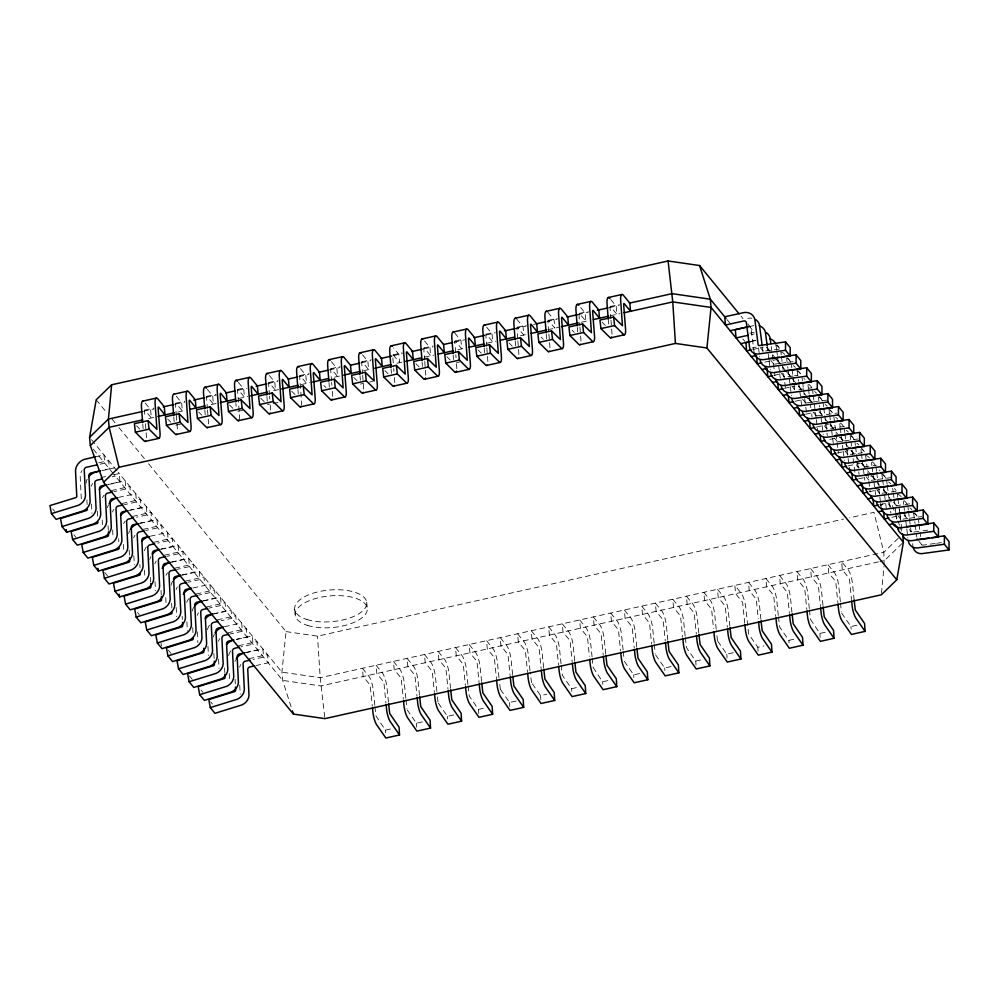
<?xml version="1.0" encoding="UTF-8"?>
<svg xmlns="http://www.w3.org/2000/svg" width="999" height="999" viewBox="0 0 999 999"><rect width="100%" height="100%" fill="white"/><g stroke="black" fill="none" stroke-linecap="round" stroke-linejoin="round"><path stroke-width="0.75" stroke-dasharray="5 3.75" d="M881.455 593.319L884.003 566.483M884.14 564.997L883.828 552.272L873.95 512.337L849.637 517.757M148.601 463.773L286.064 631.605L281.905 672.152L282.642 680.394L292.482 711.151M277.984 402.422L267.482 404.62M880.581 505.919L882.791 503.771M898.213 538.311L883.828 552.272L320.204 677.697L281.905 672.152L118.194 472.252M902.272 543.344L884.565 560.514L879.994 561.538M144.73 410.127L153.834 408.104M175.762 403.221L184.865 401.198M206.805 396.316L215.909 394.28M237.837 389.41L245.429 387.712M268.881 382.505L277.984 380.469M299.912 375.587L309.016 373.564M330.956 368.681L340.06 366.658M361.988 361.775L371.091 359.752M393.019 354.87L402.122 352.847M424.063 347.964L433.166 345.941M455.094 341.059L462.687 339.373M486.138 334.153L495.242 332.13M517.17 327.247L526.273 325.224M548.201 320.342L557.317 318.319M579.245 313.436L588.349 311.413M610.277 306.531L619.38 304.495M143.444 411.288L154.096 408.916M175.424 404.17L184.678 402.11M205.894 397.39L216.558 395.017M237.887 390.272L247.028 388.236M268.344 383.491L277.797 381.381M298.813 376.71L308.828 374.475M329.283 369.93L339.947 367.557M361.276 362.812L370.904 360.664M393.256 355.694L402.397 353.658M423.726 348.913L432.979 346.853M454.195 342.133L464.86 339.76M486.188 335.015L495.054 333.042M515.122 328.571L526.086 326.136M533.678 324.45L536.713 323.776M547.115 321.453L557.117 319.23M577.584 314.673L588.249 312.3M609.577 307.555L619.193 305.419M148.739 418.519L154.833 417.157M177.685 412.075L185.414 410.352M211.201 404.62L216.458 403.446M238.624 398.514L247.764 396.478M273.651 390.721L278.534 389.635M301.074 384.615L310.214 382.58M334.59 377.16L340.684 375.799M363.536 370.716L371.153 369.018M397.04 363.261L402.672 362.013M424.463 357.155L433.716 355.095M457.979 349.7L464.747 348.189M486.925 343.256L496.053 341.221M520.429 335.801L526.823 334.378M547.852 329.707L558.516 327.335M581.368 322.24L588.898 320.567M610.314 315.809L619.929 313.661M175.774 425.162L181.843 423.813M237.849 411.351L243.918 410.002M360.477 384.066L363.511 383.391M369.58 382.043L372.615 381.368M456.618 362.674L459.652 361.988M95.492 456.805L103.996 454.92L104.733 463.161L100.187 464.173M98.726 462.812L108.654 460.601L109.39 468.856L101.823 470.541M101.823 470.691L114.585 467.844M749.487 326.561L753.745 325.612M100.824 477.634L106.493 476.373M113.574 474.8L119.243 473.538L119.98 481.78L107.88 484.478M749.899 333.204L754.145 332.255M112.3 476.773L115.322 476.098M751.173 334.603L754.195 333.928M751.298 341.296L755.831 340.284M108.167 484.565L125.175 480.781L125.911 489.023L113.811 491.72M751.573 341.383L755.831 340.434M111.413 490.571L129.833 486.463L130.569 494.717M751.985 348.027L756.243 347.078M752.697 349.55L763.273 347.19M118.469 497.402L135.764 493.706L136.501 501.96L124.4 504.645M122.003 503.496L140.422 499.4L141.159 507.642L130.569 510.002M764.797 362.137L775.836 359.715A2.572 2.21 -39.3 0 1 778.084 361.163L778.159 361.576M129.346 510.427L146.353 506.643L147.09 514.885L136.501 517.245M132.592 516.433L151.011 512.325L151.748 520.579L139.648 523.264M773.875 375.412L782.941 373.389M139.935 523.351L156.943 519.567L157.68 527.822L145.579 530.506M143.182 529.358L161.601 525.262L162.338 533.503M784.465 388.336L795.054 385.989M150.237 536.201L167.532 532.504L168.269 540.746L157.68 543.106M153.771 542.295L172.19 538.186L172.927 546.441L160.827 549.125M795.054 401.273L802.622 399.588M161.114 549.213L178.122 545.429L178.858 553.683L166.758 556.368M164.36 555.219L182.78 551.123L183.516 559.365L171.428 562.062M805.644 414.198L814.722 412.187M171.703 562.15L188.711 558.366L189.448 566.608L177.347 569.305M174.95 568.156L193.369 564.048L194.106 572.302L182.018 574.987M816.233 427.135L828.333 424.438M182.293 575.074L199.3 571.291L200.037 579.545L187.949 582.23M185.539 581.081L203.971 576.985L204.708 585.227M829.844 439.385L834.39 438.386M192.882 588.011L209.89 584.228L210.627 592.469L198.539 595.167M196.129 594.018L214.56 589.909L215.297 598.164L203.197 600.849M837.412 452.997L848.001 450.636M203.484 600.936L220.492 597.152L221.216 605.406L209.128 608.091M206.718 606.942L225.15 602.847L225.886 611.088L213.786 613.786M848.001 465.921L860.102 463.236M212.65 614.185L231.081 610.089L231.818 618.331L221.229 620.691M217.307 619.88L235.739 615.771L236.476 624.025M858.591 478.858L866.158 477.172M224.375 626.71L241.671 623.014L242.407 631.256L230.307 633.953M227.897 632.804L246.328 628.708L247.065 636.95L236.476 639.31M869.18 491.783L879.769 489.435M236.663 639.41L252.26 635.951L252.997 644.193L240.896 646.89M238.486 645.741L256.918 641.633L257.655 649.887L245.554 652.572M879.782 504.72L888.848 502.697M286.064 631.605L317.532 636.163L843.556 519.105M245.841 652.659L262.849 648.875L263.586 657.117L252.997 659.477M249.076 658.666L267.507 654.57L268.244 662.812L256.144 665.509M891.882 517.307L899.437 515.634M878.471 561.875L320.941 685.938L282.642 680.394L113.998 474.475M375.861 715.721L385.389 730.132L391.458 728.783M407.155 709.814L416.433 723.226L424.013 721.54M438.336 703.221L447.465 716.32L455.057 714.635M468.069 685.963L469.28 696.116L478.509 709.415L486.088 707.717M500.511 689.56L509.54 702.509L517.132 700.811M532.367 683.828L540.571 695.604L546.653 694.243M561.176 665.247L562.387 675.399L571.615 688.686L577.684 687.337M593.144 667.519L602.647 681.78L608.716 680.431M624.363 661.338L633.691 674.874L641.271 673.189M655.594 654.869L664.722 667.969L672.315 666.283M685.326 637.612L686.538 647.764L695.766 661.063L703.346 659.377M717.769 641.208L726.797 654.158L734.39 652.472M744.742 623.289L742.819 604.22A2.572 0.662 77.5 0 0 741.945 601.448L735.589 593.668L734.852 585.426L741.583 593.706A11.801 3.034 77.5 0 1 745.629 606.455L748.651 634.065L757.829 647.252L763.898 645.903M778.433 616.895L779.645 627.047L788.873 640.347L794.942 638.998M810.426 619.33L819.904 633.441L827.497 631.755M841.67 613.124L850.948 626.535L858.528 624.85M747.814 318.381L749.1 318.169A11.801 10.165 -39.3 0 1 751.91 318.244M807.155 398.576L807.604 398.501A2.572 2.21 -39.3 0 1 809.852 399.95L809.939 400.362M870.691 476.161L871.14 476.086A2.572 2.21 -39.3 0 1 873.401 477.534L873.476 477.947M765.634 350.999L780.981 348.876M779.295 363.511L774.412 364.173A1.249 1.074 -39.3 0 1 773.401 363.449L773.351 363.199M780.831 363.299L786.975 362.45M788.498 362.237L793.106 361.601M792.956 376.011L785.002 377.098A1.249 1.074 -39.3 0 1 783.99 376.386L783.94 376.123M794.492 375.799L797.564 375.374M798.938 389.585L806.618 388.524M808.154 388.311L811.225 387.887M811.063 402.297L806.181 402.959A1.249 1.074 -39.3 0 1 805.182 402.247L805.132 401.985M812.599 402.085L820.279 401.024M821.815 400.811L827.946 399.962M817.045 415.871L824.724 414.81M826.26 414.597L837.012 413.099M830.706 428.371L846.066 426.248M842.831 441.096L837.949 441.758A1.249 1.074 -39.3 0 1 836.95 441.034L836.9 440.784M844.367 440.884L852.047 439.822M853.583 439.597L858.191 438.961M850.349 454.445L856.493 453.596M858.029 453.384L862.636 452.747M864.01 466.958L871.69 465.896M873.226 465.684L876.298 465.247M876.135 479.67L869.729 480.544A1.249 1.074 -39.3 0 1 868.718 479.82L868.668 479.57M877.671 479.458L885.351 478.396M886.887 478.184L891.495 477.547M882.129 493.244L889.797 492.182M891.333 491.97L895.941 491.321M895.778 505.744L903.458 504.682M904.994 504.47L909.602 503.833M907.904 518.469L901.498 519.33A1.249 1.074 -39.3 0 1 900.486 518.618L899.662 512.3M909.44 518.256L921.727 516.545M913.898 532.03L921.565 530.968M923.101 530.756L927.709 530.119M935.226 543.468L922.676 545.192A1.249 1.074 -39.3 0 1 921.665 544.48L921.615 544.23M936.762 543.256L941.37 542.619M827.634 428.796L827.359 428.821A1.249 1.074 -39.3 0 1 826.36 428.109L826.31 427.847M602.11 322.227L605.357 325.474M572.152 330.219L574.313 332.38M541.121 337.125L543.281 339.285M509.003 342.944L512.25 346.191M477.972 349.85L481.206 353.097M446.928 356.768L450.174 360.002M415.896 363.673L419.13 366.908M384.852 370.579L388.099 373.813M353.821 377.485L357.068 380.719M323.863 385.464L326.024 387.624M291.745 391.296L294.992 394.53M260.714 398.201L265.035 402.522M229.67 405.107L232.917 408.354M198.639 412.013L201.873 415.259M167.595 418.918L170.841 422.165M136.563 425.824L139.81 429.071M393.294 354.957L399.637 362.687L398.901 354.433L393.519 347.852M776.947 344.942L778.808 347.215M787.537 357.867L789.397 360.139M798.126 370.804L799.987 373.077M819.305 396.665L821.178 398.938M829.894 409.59L831.767 411.863M851.086 435.452L852.946 437.724M861.675 448.389L863.536 450.661M882.854 474.25L884.714 476.523M914.622 513.036L916.483 515.309M747.776 323.888L750.574 327.31M767.095 347.477L769.892 350.886M777.684 360.402L780.481 363.823M788.273 373.339L790.147 375.612M798.863 386.263L801.66 389.685M809.465 399.2L812.249 402.609M821.915 414.41L820.054 412.125A2.572 2.21 -39.3 0 1 820.441 412.874L820.529 413.299M830.644 425.062L833.441 428.471M841.233 437.987L843.094 440.272M851.822 450.924L853.683 453.196M862.412 463.848L865.209 467.27M873.001 476.785L874.862 479.058M883.591 489.71L886.388 493.131M894.18 502.647L896.977 506.056M904.769 515.571L906.63 517.857M741.083 316.233L743.056 318.656M749 325.899L753.933 331.93M766.795 347.627L771.74 353.671M772.726 354.87L775.699 358.491M776.685 359.702L781.63 365.734M782.617 366.945L791.52 377.809M792.507 379.021L797.452 385.052M798.438 386.263L803.383 392.307M804.37 393.506L807.342 397.127M808.328 398.339L813.273 404.37M819.205 411.625L824.15 417.657M825.137 418.868L829.095 423.688M830.082 424.9L835.027 430.944M836.013 432.142L838.985 435.764M839.972 436.975L844.917 443.007M845.903 444.218L849.862 449.051M850.848 450.262L855.793 456.293M856.78 457.505L860.738 462.337M861.725 463.536L866.67 469.58M867.656 470.779L870.629 474.4M871.615 475.611L876.56 481.655M877.547 482.854L879.52 485.277M883.478 490.097L886.45 493.718M760.189 347.452L762.986 350.874A1.249 1.074 -39.3 0 1 762.811 350.524L762.761 350.262M770.778 360.389L773.576 363.798M781.368 373.314L784.165 376.735M791.97 386.251L794.754 389.66A1.249 1.074 -39.3 0 1 794.58 389.31L794.542 389.061M802.559 399.175L805.356 402.597M813.149 412.112L815.946 415.522M824.662 426.173L826.535 428.459M834.327 437.974L837.125 441.383M844.917 450.899L847.714 454.32M856.443 464.972L858.303 467.245M866.096 476.76L868.893 480.182M876.685 489.697L879.482 493.106M888.211 503.758L890.072 506.031M897.864 515.559L900.661 518.968M909.39 529.62L911.25 531.893A1.249 1.074 -39.3 0 1 911.076 531.543L911.026 531.293M919.043 541.421L921.84 544.83M727.097 319.668L731.031 324.488M742.869 338.936L744.842 341.346M610.776 299.513L616.158 306.094L616.895 314.335L610.551 306.618A2.572 0.662 77.5 0 0 610.014 307.655L610.864 318.606M580.631 307.517L585.127 312.999L585.864 321.241L579.52 313.524A2.572 0.662 77.5 0 0 578.983 314.56L579.82 325.512M547.802 312.225L554.083 319.905L554.82 328.147L548.476 320.429A2.572 0.662 77.5 0 0 547.939 321.466L548.788 332.417M516.77 319.131L523.051 326.81L523.788 335.052L517.445 327.335A2.572 0.662 77.5 0 0 516.908 328.371L517.744 339.323M486.625 327.135L492.02 333.716L492.757 341.958L486.413 334.24A2.572 0.662 77.5 0 0 485.864 335.277L486.713 346.228M454.695 332.942L460.976 340.622L461.713 348.863L455.369 341.146A2.572 0.662 77.5 0 0 454.832 342.195L455.681 353.134M424.55 340.946L429.945 347.527L430.681 355.781L424.338 348.052A2.572 0.662 77.5 0 0 423.801 349.101L424.637 360.04M362.475 354.757L367.869 361.338L368.606 369.593L362.262 361.863A2.572 0.662 77.5 0 0 361.725 362.912L362.562 373.851M331.443 361.663L336.838 368.244L337.562 376.498L331.231 368.781A2.572 0.662 77.5 0 0 330.681 369.817L331.531 380.756M300.412 368.581L305.794 375.149L306.531 383.404L300.187 375.686A2.572 0.662 77.5 0 0 299.65 376.723L301.598 402.172A10.477 2.697 77.5 0 1 301.486 404.882M269.368 375.487L274.762 382.068L275.499 390.309L269.156 382.592A2.572 0.662 77.5 0 0 268.606 383.628L269.455 394.568M238.336 382.392L243.719 388.973L244.455 397.215L238.112 389.498A2.572 0.662 77.5 0 0 237.575 390.534L239.535 415.984A10.477 2.697 77.5 0 1 239.41 418.693M207.293 389.298L212.687 395.879L213.424 404.12L207.08 396.403A2.572 0.662 77.5 0 0 206.543 397.44L207.38 408.391M176.261 396.203L181.643 402.784L182.38 411.026L176.036 403.309A2.572 0.662 77.5 0 0 175.499 404.345L176.224 413.786M145.217 403.109L150.612 409.69L151.349 417.932L145.005 410.214A2.572 0.662 77.5 0 0 144.468 411.251L144.955 417.682M96.204 399.787L107.08 413.074M112.025 419.105L114.985 422.727M118.943 427.56L144.655 458.953M91.558 439.735L117.208 471.053M93.282 449.188L113.012 473.276M52.747 509.015L54.608 511.288M73.926 534.877L75.787 537.15M104.77 572.527L107.555 575.936M137.462 612.462L139.336 614.735M168.307 650.112L171.104 653.521M189.485 675.973L192.283 679.382M201.011 690.047L202.872 692.319M210.664 701.835L212.537 704.108M531.543 682.654L530.144 672.152M500.362 689.31L499.1 679.058M889.41 497.34L894.704 512.012M895.229 513.486L897.352 519.355M897.876 520.816L899.462 525.224M899.999 526.685L901.585 531.093M717.469 640.621L716.358 630.706M913.635 513.074L915.034 523.364M905.244 516.745L905.169 516.321A2.572 2.21 -39.3 0 0 904.095 515.059M894.654 503.808L894.58 503.396A2.572 2.21 -39.3 0 0 893.231 502.035M881.867 474.275L882.492 478.496M884.065 490.884L883.99 490.459A2.572 2.21 -39.3 0 0 883.391 489.51M862.886 465.022L862.799 464.597A2.572 2.21 -39.3 0 0 861.45 463.236M850.099 435.489L850.723 439.71M852.297 452.085L852.209 451.673A2.572 2.21 -39.3 0 0 851.623 450.724M841.707 439.16L841.62 438.736A2.572 2.21 -39.3 0 0 839.372 437.3M831.118 426.223L831.031 425.811A2.572 2.21 -39.3 0 0 829.957 424.55M818.331 396.703L819.717 406.98M797.152 370.841L798.538 381.131M799.35 387.437L799.262 387.025A2.572 2.21 -39.3 0 0 798.438 385.901M786.55 357.904L787.949 368.194M788.76 374.5L788.673 374.088A2.572 2.21 -39.3 0 0 786.737 372.639M775.961 344.98L776.585 349.188M767.569 348.639L767.494 348.226A2.572 2.21 -39.3 0 0 766.67 347.103M889.847 505.432L889.897 505.681A1.249 1.074 -39.3 0 0 890.371 506.281M879.257 492.507L879.307 492.757A1.249 1.074 -39.3 0 0 879.669 493.281M858.079 466.645L858.129 466.895A1.249 1.074 -39.3 0 0 859.128 467.619M847.489 453.708L847.539 453.958A1.249 1.074 -39.3 0 0 848.014 454.557M815.721 414.922L815.771 415.172A1.249 1.074 -39.3 0 0 816.37 415.821M161.014 643.281L161.501 645.966M918.531 519.942L918.918 522.976M919.117 524.5L919.879 530.569M920.079 532.092L920.653 536.638M915.221 524.875L916.77 537.012M907.941 507.017L908.328 510.052M908.516 511.563L909.29 517.644M909.49 519.155L911.063 531.53M912.611 543.656L912.986 546.69M903.283 501.323L903.67 504.358M903.858 505.881L904.445 510.427M904.632 511.95L906.592 527.36M906.792 528.871L907.941 537.974M899.312 509.502L899.899 514.048M900.087 515.559L902.01 530.731M897.352 494.08L897.739 497.115M897.926 498.638L899.475 510.776M892.694 488.399L893.081 491.433M893.268 492.944L893.855 497.502M894.043 499.013L896.003 514.423M896.203 515.946L896.59 518.968M886.762 481.156L887.149 484.19M887.337 485.701L888.111 491.783M888.311 493.294L889.31 501.123M889.497 502.634L890.846 513.249M882.679 480.019L883.266 484.565M883.453 486.088L886.762 512.112M876.173 468.219L876.56 471.253M876.747 472.777L877.522 478.846M877.709 480.369L879.682 495.766M879.869 497.29L880.444 501.835M880.643 503.346L881.218 507.904M871.515 462.537L871.902 465.571M872.09 467.082L872.664 471.64M872.864 473.151L874.824 488.561M875.024 490.084L875.599 494.63M865.584 455.294L870.241 491.933M860.926 449.6L861.313 452.634M861.5 454.158L862.075 458.703M862.274 460.227L864.235 475.636M864.422 477.147L864.809 480.182M854.994 442.357L855.381 445.404M855.569 446.915L856.343 452.984M856.53 454.508L859.078 474.463M850.911 441.221L854.994 473.314M844.405 429.433L844.792 432.467M844.979 433.991L845.753 440.059M845.941 441.57L847.914 456.98M848.101 458.491L849.45 469.105M839.747 423.738L840.122 426.773M840.321 428.296L840.896 432.842M841.096 434.365L842.282 443.706M842.482 445.217L843.056 449.775M843.243 451.286L844.405 460.389M833.815 416.508L838.473 453.146M829.158 410.814L829.532 413.848M829.732 415.359L830.306 419.917M830.506 421.428L832.467 436.838M832.654 438.361L833.428 444.418M823.226 403.571L823.613 406.605M823.8 408.129L824.575 414.198M824.762 415.709L827.309 435.664M819.917 408.504L821.877 423.913M822.065 425.424L823.226 434.528M812.637 390.646L813.011 393.681M813.211 395.192L816.133 418.181M816.333 419.705L817.681 430.319M807.966 384.952L808.353 387.987M808.553 389.498L809.128 394.056M809.327 395.579L810.863 407.717M811.675 414.011L812.05 417.045M802.035 377.709L802.422 380.744M802.622 382.267L803.396 388.336M803.583 389.847L806.892 415.871M798.725 382.642L801.66 405.631M791.445 364.785L791.832 367.819M792.032 369.33L792.806 375.399M792.994 376.923L794.567 389.285M788.136 369.717L790.109 385.114M790.296 386.638L791.458 395.729M780.856 351.848L781.243 354.882M781.443 356.406L785.714 390.01M776.785 350.711L777.359 355.269M777.547 356.78L779.52 372.19M779.707 373.701L780.281 378.259M771.24 346.503L774.937 375.562M767.157 345.367L768.918 359.253M769.118 360.776L770.279 369.867M762.374 347.227L762.999 352.01M758.528 347.839L759.677 356.943M754.133 352.734L750.973 328.059A2.572 2.21 -39.3 0 0 749.337 326.623M324.712 717.145L320.204 677.697L317.532 636.163M437.937 701.91L437.025 692.869M854.157 600.049L852.397 582.704A11.801 3.034 77.5 0 0 848.351 569.954L841.62 561.663L842.357 569.917L848.7 577.684A2.572 0.662 77.5 0 1 849.587 580.456L851.51 599.525M840.359 601.623L838.748 585.739A11.801 3.034 77.5 0 0 834.702 572.989L827.971 564.697L828.708 572.951L835.052 580.719A2.572 0.662 77.5 0 1 835.926 583.503L837.849 602.572M840.509 603.084L841.383 611.863M822.976 605.494L821.365 589.61A11.801 3.034 77.5 0 0 817.319 576.86L810.589 568.568L811.325 576.823L817.669 584.59A2.572 0.662 77.5 0 1 818.556 587.362L820.466 606.443M809.327 608.528L807.704 592.644A11.801 3.034 77.5 0 0 803.658 579.895L796.927 571.615L797.664 579.857L804.008 587.637A2.572 0.662 77.5 0 1 804.894 590.409L806.817 609.477M809.465 609.989L810.351 618.768M791.945 612.399L790.321 596.515A11.801 3.034 77.5 0 0 786.275 583.766L779.545 575.474L780.281 583.728L786.638 591.495A2.572 0.662 77.5 0 1 787.512 594.268L789.435 613.349M778.283 615.434L776.673 599.55A11.801 3.034 77.5 0 0 772.627 586.8L765.896 578.521L766.633 586.763L772.976 594.542A2.572 0.662 77.5 0 1 773.863 597.315L775.773 616.383M760.901 619.305L759.29 603.421A11.801 3.034 77.5 0 0 755.244 590.671L748.513 582.38L749.25 590.634L755.594 598.401A2.572 0.662 77.5 0 1 756.48 601.173L758.241 618.693M729.869 626.211L728.246 610.327A11.801 3.034 77.5 0 0 724.213 597.577L717.482 589.285L718.206 597.539L724.562 605.307A2.572 0.662 77.5 0 1 725.436 608.079L727.359 627.16M716.208 629.245L714.597 613.361A11.801 3.034 77.5 0 0 710.551 600.624L703.82 592.332L704.557 600.574L710.901 608.354A2.572 0.662 77.5 0 1 711.788 611.126L713.548 628.646M698.838 633.116L697.215 617.232A11.801 3.034 77.5 0 0 693.169 604.482L686.438 596.191L687.175 604.445L693.518 612.212A2.572 0.662 77.5 0 1 694.405 614.997L696.328 634.065M685.177 636.151L683.553 620.267A11.801 3.034 77.5 0 0 679.52 607.529L672.789 599.238L673.513 607.479L679.869 615.259A2.572 0.662 77.5 0 1 680.744 618.031L682.667 637.1M667.794 640.022L666.183 624.138A11.801 3.034 77.5 0 0 662.137 611.388L655.406 603.109L656.143 611.351L662.487 619.13A2.572 0.662 77.5 0 1 663.361 621.902L665.284 640.971M654.145 643.056L652.522 627.172A11.801 3.034 77.5 0 0 648.476 614.435L641.745 606.143L642.482 614.385L648.826 622.165A2.572 0.662 77.5 0 1 649.712 624.937L651.635 644.005M654.283 644.53L655.169 653.296M636.763 646.927L635.139 631.043A11.801 3.034 77.5 0 0 631.093 618.294L624.363 610.014L625.099 618.256L631.455 626.036A2.572 0.662 77.5 0 1 632.33 628.808L634.253 647.876M623.101 649.974L621.49 634.078A11.801 3.034 77.5 0 0 617.444 621.341L610.714 613.049L611.45 621.291L617.794 629.07A2.572 0.662 77.5 0 1 618.668 631.843L620.591 650.911M623.251 651.435L623.988 658.741M605.719 653.833L604.108 637.949A11.801 3.034 77.5 0 0 600.062 625.199L593.331 616.92L594.068 625.162L600.411 632.941A2.572 0.662 77.5 0 1 601.298 635.714L603.209 654.782M592.07 656.88L590.446 640.983A11.801 3.034 77.5 0 0 586.401 628.246L579.67 619.954L580.407 628.196L586.763 635.976A2.572 0.662 77.5 0 1 587.637 638.748L589.398 656.268M592.207 658.341L593.094 667.107M574.687 660.739L573.064 644.855A11.801 3.034 77.5 0 0 569.018 632.117L562.287 623.826L563.024 632.067L569.38 639.847A2.572 0.662 77.5 0 1 570.254 642.619L572.177 661.688M561.026 663.786L559.415 647.901A11.801 3.034 77.5 0 0 555.369 635.152L548.638 626.86L549.375 635.114L555.719 642.881A2.572 0.662 77.5 0 1 556.605 645.654L558.516 664.722M543.643 667.644L542.032 651.76A11.801 3.034 77.5 0 0 537.986 639.023L531.256 630.731L531.992 638.973L538.336 646.753A2.572 0.662 77.5 0 1 539.223 649.525L541.146 668.593M529.994 670.691L528.371 654.807A11.801 3.034 77.5 0 0 524.325 642.057L517.594 633.766L518.331 642.02L524.687 649.787A2.572 0.662 77.5 0 1 525.561 652.559L527.484 671.64M512.612 674.55L511.001 658.666A11.801 3.034 77.5 0 0 506.955 645.928L500.224 637.637L500.961 645.878L507.305 653.658A2.572 0.662 77.5 0 1 508.179 656.43L510.102 675.499M498.951 677.597L497.34 661.713A11.801 3.034 77.5 0 0 493.294 648.963L486.563 640.671L487.3 648.925L493.643 656.693A2.572 0.662 77.5 0 1 494.53 659.465L496.453 678.546M481.58 681.468L479.957 665.571A11.801 3.034 77.5 0 0 475.911 652.834L469.18 644.542L469.917 652.784L476.261 660.564A2.572 0.662 77.5 0 1 477.147 663.336L479.07 682.404M467.919 684.502L466.308 668.618A11.801 3.034 77.5 0 0 462.262 655.868L455.532 647.577L456.268 655.831L462.612 663.598A2.572 0.662 77.5 0 1 463.486 666.37L465.409 685.451M450.537 688.373L448.926 672.489A11.801 3.034 77.5 0 0 444.88 659.74L438.149 651.448L438.886 659.69L445.229 667.469A2.572 0.662 77.5 0 1 446.103 670.242L448.027 689.31M436.888 691.408L435.264 675.524A11.801 3.034 77.5 0 0 431.218 662.774L424.488 654.482L425.224 662.737L431.568 670.504A2.572 0.662 77.5 0 1 432.455 673.276L434.378 692.357M419.505 695.279L417.882 679.395A11.801 3.034 77.5 0 0 413.836 666.645L407.105 658.353L407.842 666.608L414.198 674.375A2.572 0.662 77.5 0 1 415.072 677.147L416.995 696.216M405.844 698.313L404.233 682.429A11.801 3.034 77.5 0 0 400.187 669.68L393.456 661.4L394.193 669.642L400.537 677.409A2.572 0.662 77.5 0 1 401.411 680.194L403.334 699.263M405.994 699.775L406.868 708.553M388.461 702.185L386.85 686.301A11.801 3.034 77.5 0 0 382.804 673.551L376.074 665.259L376.81 673.513L383.154 681.281A2.572 0.662 77.5 0 1 384.041 684.053L385.951 703.134M374.812 705.219L373.189 689.335A11.801 3.034 77.5 0 0 369.143 676.585L362.412 668.306L363.149 676.548L369.505 684.327A2.572 0.662 77.5 0 1 370.379 687.1L372.302 706.168M374.962 706.68L375.686 713.998M366.708 602.172L367.232 608.066M294.717 609.49L295.242 615.384M610.976 320.105L611.563 327.635M611.675 329.146L611.975 333.117A10.477 2.697 77.5 0 1 611.85 335.814M608.204 318.956L608.666 324.987M579.944 327.01L580.531 334.54M580.644 336.051L580.931 340.022A10.477 2.697 77.5 0 1 580.906 341.92M577.285 327.372L577.634 331.893M548.901 333.916L549.9 346.928A10.477 2.697 77.5 0 1 549.775 349.625M546.241 334.278L546.603 338.798M517.869 340.821L518.856 353.833A10.477 2.697 77.5 0 1 518.831 355.731M515.209 341.183L515.559 345.704M486.825 347.727L487.824 360.739A10.477 2.697 77.5 0 1 487.712 363.436M484.178 348.089L484.527 352.61M455.794 354.645L456.031 357.654M456.493 363.673L456.78 367.644A10.477 2.697 77.5 0 1 456.755 369.543M453.134 354.995L453.484 359.515M424.762 361.551L425.749 374.55A10.477 2.697 77.5 0 1 425.761 375.549M422.102 361.9L422.452 366.421M392.894 357.917L393.606 366.945M393.718 368.456L393.956 371.466M394.418 377.485L394.717 381.456A10.477 2.697 77.5 0 1 394.68 383.366M391.059 368.818L391.421 373.326M362.687 375.362L363.673 388.361A10.477 2.697 77.5 0 1 363.561 391.059M360.027 375.724L360.377 380.244M331.643 382.267L331.88 385.277M332.355 391.296L332.642 395.267A10.477 2.697 77.5 0 1 332.617 397.177M328.996 382.629L329.345 387.15M297.952 389.535L298.301 394.056M269.568 396.079L269.805 399.088M270.279 405.107L270.567 409.078A10.477 2.697 77.5 0 1 270.542 410.989M266.92 396.441L267.27 400.961M235.876 403.346L236.114 406.356M207.505 409.89L208.092 417.42M208.204 418.931L208.491 422.902A10.477 2.697 77.5 0 1 208.379 425.599M204.845 410.252L205.195 414.772M176.348 415.297L177.46 429.807A10.477 2.697 77.5 0 1 177.422 431.705M173.801 417.157L174.163 421.678M145.429 423.701L146.016 431.231M146.129 432.742L146.416 436.713A10.477 2.697 77.5 0 1 146.304 439.41M142.77 424.063L143.119 428.583M850.948 626.535L851.098 629.17M819.904 633.441L820.142 637.387M788.873 640.347L789.035 642.981M757.829 647.252L758.066 651.198M726.797 654.158L727.035 658.104M695.766 661.063L696.003 665.009M664.722 667.969L664.884 670.604M633.691 674.874L633.841 677.509M602.647 681.78L602.809 684.415M571.615 688.686L571.778 691.32M540.571 695.604L540.809 699.55M509.54 702.509L509.777 706.455M478.509 709.415L478.746 713.361M447.465 716.32L447.627 718.955M416.433 723.226L416.67 727.172M385.389 730.132L385.552 732.766M239.735 685.039L240.21 694.293M235.077 679.357L235.314 683.978M229.221 673.651L229.62 681.368M224.563 667.969L224.8 672.589M218.556 659.178L219.031 668.431M213.886 653.496L214.211 659.665M207.954 646.253L208.441 655.506M197.29 631.78L197.852 642.569M192.707 627.634L193.032 633.803M186.863 621.927L187.337 631.181M182.205 616.246L182.355 619.33M176.186 607.454L176.673 616.708M171.616 603.309L171.853 607.941M165.759 597.614L166.084 603.783M161.014 590.384L161.264 595.004M155.007 581.593L155.494 590.846M150.424 577.447L150.674 582.08M144.493 570.204L144.818 576.373M139.835 564.522L139.997 567.607M133.829 555.731L134.316 564.984M129.171 550.049L129.495 556.218M123.314 544.343L123.639 550.511M118.656 538.661L118.819 541.745M112.65 529.87L113.049 537.587M108.067 525.724L108.304 530.357M102.223 520.029L102.46 524.65M97.403 511.251L97.715 517.42M91.471 504.008L91.945 513.274M86.888 499.862L87.125 504.495M81.281 498.801L80.17 475.961A11.801 10.165 -39.3 0 1 82.03 470.566M102.497 497.714A11.801 10.165 -39.3 0 1 104.083 495.217M228.634 655.606A11.801 10.165 -39.3 0 1 231.169 650.386M239.61 667.157A11.801 10.165 -39.3 0 1 240.884 664.522M234.952 661.463A11.801 10.165 -39.3 0 1 235.502 660.127M176.074 589.572A11.801 10.165 -39.3 0 1 177.347 586.937M171.029 585.264A11.801 10.165 -39.3 0 1 172.677 581.256M197.253 615.434A11.801 10.165 -39.3 0 1 198.526 612.799M192.208 611.113A11.801 10.165 -39.3 0 1 193.868 607.105M218.431 641.296A11.801 10.165 -39.3 0 1 219.705 638.661M213.386 636.975A11.801 10.165 -39.3 0 1 214.323 634.265M123.676 523.576A11.801 10.165 -39.3 0 1 125.262 521.078M133.704 537.849A11.801 10.165 -39.3 0 1 134.977 535.214M128.671 533.541A11.801 10.165 -39.3 0 1 129.608 530.819M154.895 563.711A11.801 10.165 -39.3 0 1 156.156 561.076M149.85 559.403A11.801 10.165 -39.3 0 1 150.787 556.68M207.455 629.745A11.801 10.165 -39.3 0 1 209.977 624.525M166.034 575.299A11.801 10.165 -39.3 0 1 167.62 572.802M144.306 550.774A11.801 10.165 -39.3 0 1 146.441 546.94M91.346 486.126A11.801 10.165 -39.3 0 1 92.62 483.491M86.101 483.204A11.801 10.165 -39.3 0 1 87.238 479.095M112.525 511.988A11.801 10.165 -39.3 0 1 113.799 509.353M107.492 507.679A11.801 10.165 -39.3 0 1 108.429 504.957M186.663 602.497A11.801 10.165 -39.3 0 1 188.799 598.663M894.392 488.523A11.801 10.165 -39.3 0 1 896.078 490.497M888.685 482.055A11.801 10.165 -39.3 0 1 890.646 483.766M819.205 397.227A11.801 10.165 -39.3 0 1 822.552 401.136M814.547 391.533A11.801 10.165 -39.3 0 1 816.508 393.244M796.865 370.729A11.801 10.165 -39.3 0 1 800.761 374.126M793.368 365.671A11.801 10.165 -39.3 0 1 795.329 367.382M775.686 344.867A11.801 10.165 -39.3 0 1 780.182 349.425M913.361 512.974A11.801 10.165 -39.3 0 1 917.856 517.519M909.864 507.917A11.801 10.165 -39.3 0 1 911.825 509.627M872.164 461.875A11.801 10.165 -39.3 0 1 875.499 465.796M866.333 455.556A11.801 10.165 -39.3 0 1 869.467 457.904M861.575 448.951A11.801 10.165 -39.3 0 1 864.297 451.71M856.917 443.256A11.801 10.165 -39.3 0 1 858.878 444.967M840.396 423.089A11.801 10.165 -39.3 0 1 843.73 426.998M835.726 417.395A11.801 10.165 -39.3 0 1 837.699 419.105M787.437 358.429A11.801 10.165 -39.3 0 1 790.783 362.35M781.618 352.11A11.801 10.165 -39.3 0 1 784.739 354.458M828.633 409.528A11.801 10.165 -39.3 0 1 832.529 412.912M825.137 404.47A11.801 10.165 -39.3 0 1 827.11 406.181M850.986 436.014A11.801 10.165 -39.3 0 1 854.32 439.935M846.315 430.332A11.801 10.165 -39.3 0 1 848.288 432.043M903.933 500.674A11.801 10.165 -39.3 0 1 907.267 504.582M898.113 494.343A11.801 10.165 -39.3 0 1 901.235 496.69M882.754 474.812A11.801 10.165 -39.3 0 1 886.088 478.721M879.145 469.905A11.801 10.165 -39.3 0 1 880.057 470.829M808.616 384.29A11.801 10.165 -39.3 0 1 811.962 388.211M803.958 378.609A11.801 10.165 -39.3 0 1 805.007 379.395M306.968 619.517A36.189 15.859 -5.1 0 0 366.096 606.368A36.189 15.859 -5.1 0 0 319.056 591.608A36.189 15.859 -5.1 0 0 306.968 619.517M307.492 625.411A36.189 15.859 -5.1 0 0 366.621 612.25A36.189 15.859 -5.1 0 0 319.58 597.502A36.189 15.859 -5.1 0 0 307.492 625.411"/><path stroke-width="1.5" d="M785.514 350.299L785.539 341.908L759.165 345.554A1.249 1.074 -39.3 0 1 758.154 344.83L754.782 319.118A11.801 10.165 -39.3 0 0 744.442 312.475L724.725 316.783L725.461 325.037L744.068 320.916A2.572 2.21 -39.3 0 1 746.315 322.365L749.662 348.027A10.477 9.028 -39.3 0 0 758.091 354.033L785.514 350.299L790.172 355.981L762.749 359.715A10.477 9.028 -39.3 0 1 754.332 353.708M790.172 355.981L790.197 347.602L785.539 341.908M764.922 366.645A10.477 9.028 -39.3 0 0 773.338 372.652L800.761 368.918L796.103 363.224L796.128 354.845L782.304 356.755M800.761 368.918L800.786 360.527L796.128 354.845M775.511 379.57A10.477 9.028 -39.3 0 0 783.928 385.577L811.35 381.843L806.692 376.161L806.717 367.769L785.226 370.754M811.35 381.843L811.375 373.464L806.717 367.769M786.45 393.556A10.477 9.028 -39.3 0 0 794.517 398.514L821.94 394.78L817.282 389.086L817.307 380.706L790.933 384.34A1.249 1.074 -39.3 0 1 790.284 384.153M821.94 394.78L821.965 386.388L817.307 380.706M797.04 406.481A10.477 9.028 -39.3 0 0 805.107 411.438L832.529 407.704L827.871 402.023L827.896 393.631L801.523 397.265A1.249 1.074 -39.3 0 1 800.886 397.078M832.529 407.704L832.554 399.325L827.896 393.631M807.279 418.369A10.477 9.028 -39.3 0 0 815.696 424.375L843.119 420.641L838.461 414.947L838.486 406.568L813.923 409.965M843.119 420.641L843.144 412.25L838.486 406.568M818.218 432.342A10.477 9.028 -39.3 0 0 826.285 437.3L853.708 433.566L849.05 427.884L849.075 419.493L824.512 422.902M853.708 433.566L853.733 425.187L849.075 419.493M828.458 444.23A10.477 9.028 -39.3 0 0 836.875 450.237L864.31 446.503L859.639 440.809L859.664 432.43L835.102 435.826M864.31 446.503L864.322 438.111L859.664 432.43M839.048 457.155A10.477 9.028 -39.3 0 0 847.464 463.161L874.899 459.428L870.229 453.746L870.254 445.354L853.371 447.689M874.899 459.428L874.924 451.048L870.254 445.354M849.999 471.141A10.477 9.028 -39.3 0 0 858.054 476.098L885.489 472.365L880.831 466.67L880.843 458.291L856.28 461.688M885.489 472.365L885.514 463.973L880.843 458.291M860.226 483.017A10.477 9.028 -39.3 0 0 868.643 489.023L896.078 485.289L891.42 479.607L891.445 471.216L880.693 472.702M896.078 485.289L896.103 476.91L891.445 471.216M870.816 495.954A10.477 9.028 -39.3 0 0 879.232 501.96L906.667 498.226L902.01 492.532L902.035 484.153L891.283 485.639M906.667 498.226L906.692 489.835L902.035 484.153M881.405 508.878A10.477 9.028 -39.3 0 0 889.822 514.885L917.257 511.151L912.599 505.469L912.624 497.077L894.192 499.625M917.257 511.151L917.282 502.772L912.624 497.077M891.995 521.815A10.477 9.028 -39.3 0 0 900.424 527.822L927.846 524.088L923.188 518.394L923.213 510.014L896.84 513.648M927.846 524.088L927.871 515.696L923.213 510.014M902.397 533.766L902.596 534.74A10.477 9.028 -39.3 0 0 911.013 540.746L938.436 537.012L933.778 531.318L933.803 522.939L907.429 526.573A1.249 1.074 -39.3 0 1 906.592 526.211M938.436 537.012L938.461 528.633L933.803 522.939M913.186 547.677A10.477 9.028 -39.3 0 0 921.602 553.683L949.025 549.949L944.367 544.255L944.392 535.876L932.104 537.574M949.025 549.949L949.05 541.558L944.392 535.876M87.375 509.115L87.363 509.39A1.249 1.074 -39.3 0 1 86.526 510.514L60.539 518.531L62.025 526.573L66.696 532.267L93.706 523.888A10.477 9.028 -39.3 0 0 100.737 514.448L99.475 488.324A2.572 2.21 -39.3 0 1 101.386 485.951L106.369 484.815M97.964 522.052L97.952 522.315A1.249 1.074 -39.3 0 1 97.115 523.451L71.129 531.456L72.615 539.51L77.285 545.192L104.296 536.813A10.477 9.028 -39.3 0 0 111.326 527.372L110.065 501.248A2.572 2.21 -39.3 0 1 111.975 498.876L116.958 497.739M119.143 547.914L119.143 548.176A1.249 1.074 -39.3 0 1 118.294 549.313L92.308 557.317L93.806 565.372L98.464 571.053L125.474 562.674A10.477 9.028 -39.3 0 0 132.517 553.234L131.244 527.11A2.572 2.21 -39.3 0 1 133.154 524.737L138.137 523.601M140.322 573.776L140.322 574.038A1.249 1.074 -39.3 0 1 139.473 575.174L113.486 583.179L114.985 591.233L119.643 596.915L146.653 588.536A10.477 9.028 -39.3 0 0 153.696 579.095L152.422 552.971A2.572 2.21 -39.3 0 1 154.333 550.599L159.316 549.462M172.09 612.562L172.09 612.837A1.249 1.074 -39.3 0 1 171.241 613.96L145.267 621.977L146.753 630.019L151.411 635.714L178.421 627.335A10.477 9.028 -39.3 0 0 185.464 617.882L184.203 591.758A2.572 2.21 -39.3 0 1 186.114 589.398L191.096 588.261M193.269 638.423L193.269 638.686A1.249 1.074 -39.3 0 1 192.432 639.822L166.446 647.839L167.932 655.881L172.59 661.575L199.6 653.196A10.477 9.028 -39.3 0 0 206.643 643.743L205.382 617.619A2.572 2.21 -39.3 0 1 207.293 615.259L212.275 614.123M739.11 313.823L699.55 265.522L668.081 260.976L111.651 384.79L108.404 419.081L109.141 427.322L119.018 467.257L103.559 482.255L293.419 714.073L324.887 718.631L881.318 594.805L896.777 579.807L903.383 542.27L902.771 535.402M896.777 579.807L706.905 347.989L711.063 307.442L710.326 299.2L699.55 265.522M103.559 482.255L90.322 445.579L89.585 437.325L96.204 399.787L111.651 384.79M89.585 437.325L108.404 419.081L141.92 411.625M90.322 445.579L109.141 427.322L142.645 419.867M95.492 456.805L84.291 459.378A11.801 10.165 -39.3 0 0 75.512 470.267L76.773 496.453A1.249 1.074 -39.3 0 1 75.936 497.589L49.95 505.594L51.436 513.648L78.459 505.269A10.477 9.028 -39.3 0 0 85.489 495.816L84.228 469.692A2.572 2.21 -39.3 0 1 86.139 467.332L97.165 464.847M62.025 526.573L89.048 518.194A10.477 9.028 -39.3 0 0 96.079 508.753L94.818 482.629A2.572 2.21 -39.3 0 1 96.728 480.257L101.711 479.12M72.615 539.51L99.638 531.131A10.477 9.028 -39.3 0 0 106.668 521.678L105.407 495.554A2.572 2.21 -39.3 0 1 107.318 493.194L112.3 492.057M108.391 531.893L108.541 535.252A1.249 1.074 -39.3 0 1 107.705 536.376L81.718 544.393L83.217 552.435L110.227 544.055A10.477 9.028 -39.3 0 0 117.258 534.615L115.996 508.491A2.572 2.21 -39.3 0 1 117.907 506.118L122.889 504.982M93.806 565.372L120.817 556.992A10.477 9.028 -39.3 0 0 127.847 547.539L126.586 521.416A2.572 2.21 -39.3 0 1 128.496 519.055L133.479 517.919M129.57 557.754L129.733 561.113A1.249 1.074 -39.3 0 1 128.883 562.237L102.897 570.254L104.395 578.296L131.406 569.917A10.477 9.028 -39.3 0 0 138.449 560.476L137.175 534.353A2.572 2.21 -39.3 0 1 139.086 531.98L144.068 530.844M114.985 591.233L141.995 582.854A10.477 9.028 -39.3 0 0 149.038 573.401L147.765 547.277A2.572 2.21 -39.3 0 1 149.675 544.917L154.658 543.781M150.749 583.616L150.911 586.975A1.249 1.074 -39.3 0 1 150.062 588.099L124.076 596.116L125.574 604.158L152.585 595.779A10.477 9.028 -39.3 0 0 159.628 586.338L158.354 560.214A2.572 2.21 -39.3 0 1 160.265 557.842L165.247 556.705M161.338 596.553L161.501 599.899A1.249 1.074 -39.3 0 1 160.652 601.023L134.678 609.04L136.164 617.095L163.174 608.716A10.477 9.028 -39.3 0 0 170.217 599.263L168.943 573.139A2.572 2.21 -39.3 0 1 170.854 570.779L175.836 569.642M146.753 630.019L173.764 621.64A10.477 9.028 -39.3 0 0 180.807 612.2L179.533 586.076A2.572 2.21 -39.3 0 1 181.443 583.703L186.426 582.567M182.517 622.414L182.68 625.761A1.249 1.074 -39.3 0 1 181.843 626.885L155.856 634.902L157.343 642.956L184.353 634.577A10.477 9.028 -39.3 0 0 191.396 625.124L190.135 599A2.572 2.21 -39.3 0 1 192.033 596.64L197.015 595.504M167.932 655.881L194.942 647.502A10.477 9.028 -39.3 0 0 201.985 638.061L200.724 611.937A2.572 2.21 -39.3 0 1 202.635 609.565L207.617 608.428M203.696 648.276L203.858 651.623A1.249 1.074 -39.3 0 1 203.022 652.747L177.035 660.764L178.521 668.818L205.532 660.439A10.477 9.028 -39.3 0 0 212.575 650.986L211.313 624.862A2.572 2.21 -39.3 0 1 213.224 622.502L218.207 621.366M214.298 661.201L214.448 664.547A1.249 1.074 -39.3 0 1 213.611 665.684L187.625 673.701L189.111 681.743L216.121 673.363A10.477 9.028 -39.3 0 0 223.164 663.923L221.903 637.799A2.572 2.21 -39.3 0 1 223.813 635.426L228.796 634.29M224.887 674.138L225.037 677.484A1.249 1.074 -39.3 0 1 224.201 678.608L198.214 686.625L199.7 694.68L226.723 686.301A10.477 9.028 -39.3 0 0 233.754 676.847L232.492 650.724A2.572 2.21 -39.3 0 1 234.403 648.363L239.385 647.227M235.477 687.062L235.627 690.409A1.249 1.074 -39.3 0 1 234.79 691.545L208.803 699.562L210.29 707.604L237.312 699.225A10.477 9.028 -39.3 0 0 244.343 689.785L243.082 663.661A2.572 2.21 -39.3 0 1 244.992 661.288L249.975 660.152M106.743 484.877L105.469 485.239A11.801 10.165 -39.3 0 0 99.425 489.522M117.345 497.814L116.059 498.176A11.801 10.165 -39.3 0 0 109.141 503.671M127.934 510.739L126.661 511.101A11.801 10.165 -39.3 0 0 120.604 515.384M138.524 523.676L137.25 524.038A11.801 10.165 -39.3 0 0 130.32 529.532M149.113 536.6L147.84 536.962A11.801 10.165 -39.3 0 0 141.783 541.246M159.703 549.537L158.429 549.9A11.801 10.165 -39.3 0 0 152.372 554.17M170.292 562.462L169.018 562.824A11.801 10.165 -39.3 0 0 162.088 568.319M180.881 575.387L179.608 575.761A11.801 10.165 -39.3 0 0 173.551 580.032M191.471 588.324L190.197 588.686A11.801 10.165 -39.3 0 0 183.267 594.18M202.06 601.248L200.787 601.623A11.801 10.165 -39.3 0 0 194.73 605.894M212.65 614.185L211.376 614.547A11.801 10.165 -39.3 0 0 205.319 618.831M223.239 627.11L221.965 627.484A11.801 10.165 -39.3 0 0 215.047 632.966M233.828 640.047L232.555 640.409A11.801 10.165 -39.3 0 0 226.498 644.692M244.418 652.971L243.144 653.334A11.801 10.165 -39.3 0 0 236.226 658.828M142.632 401.148L156.294 398.102M173.664 394.243L187.325 391.196M204.708 387.325L218.356 384.29M235.739 380.419L249.4 377.385M266.783 373.514L280.432 370.479M297.814 366.608L311.476 363.574M328.846 359.702L342.507 356.668M359.89 352.797L373.539 349.762M390.921 345.891L404.583 342.857M421.965 338.986L435.614 335.951M452.997 332.08L466.658 329.046M484.04 325.174L497.689 322.128M515.072 318.269L528.733 315.222M546.103 311.363L559.765 308.316M577.147 304.458L590.796 301.411M608.179 297.54L621.84 294.505M163.237 406.88L173.901 404.508M193.706 400.099L204.37 397.727M225.699 392.982L234.84 390.946M256.169 386.201L266.82 383.828M288.149 379.083L297.29 377.048M318.619 372.302L327.759 370.267M350.612 365.184L359.752 363.149M381.081 358.404L391.733 356.031M411.538 351.623L422.202 349.25M443.531 344.505L452.672 342.47M474.001 337.724L484.665 335.352M504.458 330.944L515.122 328.571M536.451 323.826L545.591 321.79M566.92 317.045L577.584 314.673M597.39 310.264L608.054 307.892M629.37 303.147L672.027 293.656L710.326 299.2L726.111 318.469M157.879 416.483L174.638 412.749M189.872 409.365L205.107 405.969M220.342 402.585L235.577 399.188M250.524 395.866L267.557 392.07M281.568 388.961L298.027 385.289M312.6 382.055L328.496 378.509M343.631 375.149L360.489 371.391M374.675 368.244L390.946 364.623M405.706 361.326L421.416 357.842M438.174 354.108L453.409 350.724M468.643 347.327L483.878 343.943M500.337 340.272L514.335 337.163M531.093 333.429L546.328 330.045M561.563 326.648L578.321 322.927M593.443 319.555L608.791 316.146M624.013 312.749L672.764 301.91L711.063 307.442L903.383 542.27M148.052 420.629L149.051 429.158L158.129 438.174A10.477 2.697 77.5 0 0 160.077 433.666L158.117 408.216A2.572 0.662 77.5 0 1 158.666 407.18L165.01 414.897L164.273 406.643L157.555 398.514A11.801 3.034 77.5 0 0 155.07 403.296L156.918 429.358L148.052 420.629L134.403 423.663L135.389 432.192L144.468 441.221A10.477 2.697 77.5 0 0 145.754 441.046M179.096 413.723L180.082 422.252L189.161 431.268A10.477 2.697 77.5 0 0 191.109 426.76L189.161 401.311A2.572 0.662 77.5 0 1 189.698 400.274L196.041 407.992L195.305 399.737L188.586 391.608A11.801 3.034 77.5 0 0 186.101 396.391L187.949 422.452L179.096 413.723L165.434 416.758L166.433 425.287L175.512 434.315A10.477 2.697 77.5 0 0 176.786 434.14M210.127 406.818L211.126 415.347L220.205 424.363A10.477 2.697 77.5 0 0 222.153 419.855L220.192 394.405A2.572 0.662 77.5 0 1 220.729 393.369L227.073 401.086L226.336 392.832L219.618 384.702A11.801 3.034 77.5 0 0 217.145 389.485L218.993 415.547L210.127 406.818L196.478 409.852L197.465 418.381L206.543 427.41A10.477 2.697 77.5 0 0 207.829 427.235M241.171 399.912L242.158 408.441L251.236 417.457A10.477 2.697 77.5 0 0 253.184 412.949L251.236 387.5A2.572 0.662 77.5 0 1 251.773 386.451L258.117 394.18L257.38 385.926L250.662 377.797A11.801 3.034 77.5 0 0 248.177 382.58L250.025 408.641L241.171 399.912L227.51 402.947L228.496 411.476L237.587 420.492A10.477 2.697 77.5 0 0 239.086 419.917M272.203 393.007L273.189 401.536L282.28 410.552A10.477 2.697 77.5 0 0 284.228 406.044L282.267 380.594A2.572 0.662 77.5 0 1 282.804 379.545L289.148 387.275L288.411 379.021L281.693 370.891A11.801 3.034 77.5 0 0 279.221 375.674L281.056 401.735L272.203 393.007L258.541 396.041L259.54 404.57L268.619 413.586A10.477 2.697 77.5 0 0 270.13 413.012M303.234 386.101L304.233 394.63L313.311 403.646A10.477 2.697 77.5 0 0 315.259 399.138L313.299 373.688A2.572 0.662 77.5 0 1 313.848 372.639L320.192 380.369L319.455 372.115L312.737 363.986A11.801 3.034 77.5 0 0 310.252 368.768L312.1 394.83L303.234 386.101L289.585 389.135L290.572 397.664L299.65 406.68A10.477 2.697 77.5 0 0 301.161 406.106M334.278 379.183L335.264 387.724L344.343 396.74A10.477 2.697 77.5 0 0 346.291 392.232L344.343 366.77A2.572 0.662 77.5 0 1 344.88 365.734L351.223 373.451L350.487 365.209L343.768 357.08A11.801 3.034 77.5 0 0 341.296 361.85L343.132 387.912L334.278 379.183L320.617 382.23L321.616 390.759L330.694 399.775A10.477 2.697 77.5 0 0 332.205 399.188M365.309 372.277L366.308 380.819L375.387 389.835A10.477 2.697 77.5 0 0 377.335 385.327L375.374 359.865A2.572 0.662 77.5 0 1 375.924 358.828L382.255 366.546L381.531 358.304L374.812 350.174A11.801 3.034 77.5 0 0 372.327 354.945L374.175 381.006L365.309 372.277L351.66 375.324L352.647 383.853L361.725 392.869A10.477 2.697 77.5 0 0 363.236 392.282M396.353 365.372L397.34 373.901L406.418 382.929A10.477 2.697 77.5 0 0 408.366 378.421L406.418 352.959A2.572 0.662 77.5 0 1 406.955 351.923L413.299 359.64L412.562 351.398L405.844 343.269A11.801 3.034 77.5 0 0 403.359 348.039L405.207 374.101L396.353 365.372L382.692 368.419L383.691 376.948L392.769 385.964A10.477 2.697 77.5 0 0 394.268 385.377M427.385 358.466L428.384 366.995L437.462 376.024A10.477 2.697 77.5 0 0 439.41 371.516L437.45 346.054A2.572 0.662 77.5 0 1 437.987 345.017L444.33 352.734L443.593 344.493L436.875 336.363A11.801 3.034 77.5 0 0 434.403 341.134L436.238 367.195L427.385 358.466L413.736 361.513L414.722 370.042L423.801 379.058A10.477 2.697 77.5 0 0 424.812 379.145M458.429 351.561L459.415 360.09L468.494 369.118A10.477 2.697 77.5 0 0 470.442 364.61L468.494 339.148A2.572 0.662 77.5 0 1 469.031 338.112L475.374 345.829L474.637 337.587L467.919 329.458A11.801 3.034 77.5 0 0 465.434 334.228L467.282 360.289L458.429 351.561L444.767 354.608L445.754 363.137L454.845 372.152A10.477 2.697 77.5 0 0 455.844 372.24M489.46 344.655L490.447 353.184L499.537 362.212A10.477 2.697 77.5 0 0 501.473 357.704L499.525 332.242A2.572 0.662 77.5 0 1 500.062 331.206L506.406 338.923L505.669 330.681L498.951 322.54A11.801 3.034 77.5 0 0 496.478 327.322L498.314 353.384L489.46 344.655L475.799 347.689L476.798 356.231L485.876 365.247A10.477 2.697 77.5 0 0 487.15 365.072M520.491 337.749L521.49 346.278L530.569 355.294A10.477 2.697 77.5 0 0 532.517 350.786L530.556 325.337A2.572 0.662 77.5 0 1 531.106 324.3L537.45 332.018L536.713 323.776L529.994 315.634A11.801 3.034 77.5 0 0 527.509 320.417L529.358 346.478L520.491 337.749L506.843 340.784L507.829 349.325L516.908 358.341A10.477 2.697 77.5 0 0 518.194 358.166M551.535 330.844L552.522 339.373L561.6 348.389A10.477 2.697 77.5 0 0 563.548 343.881L561.6 318.431A2.572 0.662 77.5 0 1 562.137 317.395L568.481 325.112L567.744 316.87L561.026 308.728A11.801 3.034 77.5 0 0 558.541 313.511L560.389 339.573L551.535 330.844L537.874 333.878L538.873 342.407L547.952 351.436A10.477 2.697 77.5 0 0 549.225 351.261M582.567 323.938L583.566 332.467L592.644 341.483A10.477 2.697 77.5 0 0 594.592 336.975L592.632 311.526A2.572 0.662 77.5 0 1 593.169 310.489L599.512 318.206L598.776 309.952L592.07 301.823A11.801 3.034 77.5 0 0 589.585 306.606L591.433 332.667L582.567 323.938L568.918 326.973L569.905 335.502L578.983 344.53A10.477 2.697 77.5 0 0 580.269 344.355M613.611 317.033L614.597 325.562L623.676 334.578A10.477 2.697 77.5 0 0 625.624 330.07L623.676 304.62A2.572 0.662 77.5 0 1 624.213 303.584L630.556 311.301L629.82 303.047L623.101 294.917A11.801 3.034 77.5 0 0 620.616 299.7L622.464 325.761L613.611 317.033L599.949 320.067L600.936 328.596L610.027 337.625A10.477 2.697 77.5 0 0 611.525 337.038M135.389 432.192L149.051 429.158M166.433 425.287L180.082 422.252M197.465 418.381L211.126 415.347M228.496 411.476L242.158 408.441M259.54 404.57L273.189 401.536M290.572 397.664L304.233 394.63M321.616 390.759L335.264 387.724M352.647 383.853L366.308 380.819M383.691 376.948L397.34 373.901M414.722 370.042L428.384 366.995M445.754 363.137L459.415 360.09M476.798 356.231L490.447 353.184M507.829 349.325L521.49 346.278M538.873 342.407L552.522 339.373M569.905 335.502L583.566 332.467M600.936 328.596L614.597 325.562M145.18 441.421L158.829 438.386M176.211 434.515L189.872 431.481M207.255 427.609L220.904 424.575M238.286 420.704L251.948 417.669M269.318 413.798L282.979 410.764M300.362 406.893L314.011 403.858M331.393 399.987L345.055 396.953M362.437 393.082L376.086 390.047M393.469 386.176L407.13 383.141M424.513 379.27L438.161 376.223M455.544 372.365L469.205 369.318M486.575 365.459L500.237 362.412M517.619 358.554L531.268 355.507M548.651 351.648L562.312 348.601M579.695 344.73L593.344 341.695M610.726 337.824L624.387 334.79M730.119 330.719L748.276 326.685M748.076 326.873L735.314 329.72L736.051 337.962L748.151 335.277M119.018 467.257L675.436 343.431L706.905 347.989M740.709 343.656L749.787 341.633M750.162 341.695L745.903 342.645L746.64 350.899L751.186 349.887M751.298 356.581L755.843 355.569M761.775 362.812L757.23 363.823L756.493 355.582M127.547 510.676L122.565 511.813A2.572 2.21 -39.3 0 0 120.654 514.185L121.928 540.297A10.477 9.028 -39.3 0 1 114.885 549.75L87.875 558.129L83.217 552.435M761.9 369.518L766.433 368.506M772.364 375.749L767.819 376.76L767.095 368.506M772.489 382.442L777.022 381.431M782.954 388.673L778.421 389.685L777.796 382.817M148.726 536.538L143.744 537.674A2.572 2.21 -39.3 0 0 141.833 540.034L143.107 566.158A10.477 9.028 -39.3 0 1 136.064 575.611L109.053 583.99L104.395 578.296M783.079 395.379L787.612 394.368M793.543 401.61L789.01 402.622L788.386 395.741M793.668 408.304L798.201 407.292M804.133 414.535L799.6 415.547L798.988 408.678M169.905 562.4L164.922 563.536A2.572 2.21 -39.3 0 0 163.012 565.896L164.286 592.02A10.477 9.028 -39.3 0 1 157.243 601.473L130.232 609.852L125.574 604.158M804.257 421.241L808.79 420.229M814.722 427.472L810.189 428.484L809.577 421.603M180.507 575.324L175.524 576.46A2.572 2.21 -39.3 0 0 173.614 578.833L174.875 604.957A10.477 9.028 -39.3 0 1 167.832 614.397L140.822 622.777L136.164 617.095M814.847 434.165L819.38 433.154M825.311 440.397L820.778 441.408L820.167 434.54M825.436 447.102L829.969 446.091M835.901 453.334L831.368 454.345L830.756 447.465M201.686 601.186L196.703 602.322A2.572 2.21 -39.3 0 0 194.793 604.695L196.054 630.819A10.477 9.028 -39.3 0 1 189.011 640.259L162 648.638L157.343 642.956M836.026 460.027L840.559 459.016M846.49 466.258L841.957 467.27L841.345 460.402M846.615 472.964L851.148 471.953M857.08 479.195L852.547 480.207L851.935 473.326M222.864 627.047L217.882 628.184A2.572 2.21 -39.3 0 0 215.971 630.556L217.233 656.68A10.477 9.028 -39.3 0 1 210.202 666.121L183.179 674.5L178.521 668.818M857.204 485.889L861.737 484.877M867.669 492.12L863.136 493.131L862.399 484.89M233.454 639.984L228.471 641.121A2.572 2.21 -39.3 0 0 226.561 643.481L227.822 669.605A10.477 9.028 -39.3 0 1 220.791 679.058L193.769 687.437L189.111 681.743M867.794 498.826L872.339 497.814M878.258 505.057L873.725 506.068L873.114 499.188M244.043 652.909L239.061 654.045A2.572 2.21 -39.3 0 0 237.15 656.418L238.411 682.542A10.477 9.028 -39.3 0 1 231.381 691.982L204.358 700.361L199.7 694.68M878.383 511.75L882.929 510.739M888.848 517.981L884.315 518.993L883.703 512.125M254.633 665.846L249.65 666.982A2.572 2.21 -39.3 0 0 247.74 669.342L249.001 695.466A10.477 9.028 -39.3 0 1 241.97 704.919L214.96 713.298L210.29 707.604M888.973 524.687L893.518 523.676M388.611 703.646L389.722 713.548L399.051 727.097L399.525 734.989L385.864 738.024L376.373 724.362A10.477 2.697 77.5 0 1 373.052 713.423L372.452 707.717M419.655 696.74L420.766 706.643L430.082 720.179L430.557 728.084L416.908 731.118L407.405 717.457A10.477 2.697 77.5 0 1 404.083 706.518L403.496 700.811M450.686 689.834L451.798 699.737L461.126 713.274L461.6 721.178L447.939 724.213L438.449 710.551A10.477 2.697 77.5 0 1 435.114 699.612L434.528 693.905M481.718 682.929L482.842 692.831L492.157 706.368L492.632 714.273L478.983 717.307L469.48 703.646A10.477 2.697 77.5 0 1 466.158 692.707L465.571 687M512.762 676.023L513.873 685.926L523.201 699.462L523.676 707.367L510.014 710.401L500.524 696.74A10.477 2.697 77.5 0 1 497.19 685.801L496.603 680.094M543.793 669.105L544.905 679.02L554.233 692.557L554.707 700.461L541.046 703.496L531.555 689.834A10.477 2.697 77.5 0 1 528.234 678.883L527.634 673.189M574.837 662.2L575.948 672.115L585.264 685.651L585.739 693.556L572.09 696.59L562.599 682.929A10.477 2.697 77.5 0 1 559.265 671.977L558.678 666.283M605.869 655.294L606.98 665.209L616.308 678.746L616.783 686.65L603.121 689.685L593.631 676.023A10.477 2.697 77.5 0 1 590.309 665.072L589.71 659.377M636.9 648.388L638.024 658.291L647.34 671.84L647.814 679.745L634.165 682.779L624.662 669.118A10.477 2.697 77.5 0 1 621.341 658.166L620.754 652.472M667.944 641.483L669.055 651.385L678.383 664.934L678.858 672.827L665.197 675.873L655.706 662.212A10.477 2.697 77.5 0 1 652.372 651.261L651.785 645.566M698.975 634.577L700.099 644.48L709.415 658.029L709.889 665.921L696.241 668.968L686.738 655.307A10.477 2.697 77.5 0 1 683.416 644.355L682.829 638.648M730.019 627.672L731.131 637.574L740.459 651.123L740.933 659.015L727.272 662.062L717.781 648.401A10.477 2.697 77.5 0 1 714.447 637.449L713.86 631.743M761.051 620.766L762.162 630.669L771.49 644.218L771.965 652.11L758.303 655.157L748.813 641.495A10.477 2.697 77.5 0 1 745.491 630.544L744.892 624.837M792.095 613.861L793.206 623.763L802.522 637.312L802.996 645.204L789.347 648.251L779.844 634.577A10.477 2.697 77.5 0 1 776.523 623.638L775.936 617.931M823.126 606.955L824.237 616.858L833.566 630.394L834.04 638.299L820.379 641.333L810.888 627.672A10.477 2.697 77.5 0 1 807.567 616.733L806.967 611.026M854.157 600.049L855.281 609.952L864.597 623.488L865.072 631.393L851.423 634.427L841.92 620.766A10.477 2.697 77.5 0 1 838.598 609.827L838.011 604.12M779.232 357.18L769.754 358.479A1.249 1.074 -39.3 0 1 768.918 358.117M796.103 363.224L768.681 366.958A10.477 9.028 -39.3 0 1 760.264 360.951L760.064 359.977M806.692 376.161L779.27 379.895A10.477 9.028 -39.3 0 1 770.853 373.888L770.654 372.902M817.282 389.086L789.859 392.819A10.477 9.028 -39.3 0 1 781.443 386.813L781.243 385.839M827.871 402.023L800.449 405.756A10.477 9.028 -39.3 0 1 792.032 399.75L791.832 398.763M838.461 414.947L811.038 418.681A10.477 9.028 -39.3 0 1 802.622 412.674L802.434 411.7M849.05 427.884L821.628 431.618A10.477 9.028 -39.3 0 1 813.211 425.611L813.024 424.625M859.639 440.809L832.217 444.543A10.477 9.028 -39.3 0 1 823.8 438.536L823.613 437.562M845.691 448.763L850.299 448.126M870.229 453.746L842.806 457.48A10.477 9.028 -39.3 0 1 834.39 451.473L834.202 450.487M880.831 466.67L853.396 470.404A10.477 9.028 -39.3 0 1 844.979 464.398L844.792 463.424M865.334 474.837L877.621 473.126M891.42 479.607L863.985 483.341A10.477 9.028 -39.3 0 1 855.569 477.335L855.381 476.348M888.211 486.063L875.648 487.787M902.01 492.532L874.575 496.266A10.477 9.028 -39.3 0 1 866.158 490.259L865.971 489.285M886.513 500.699L891.12 500.062M912.599 505.469L885.164 509.203A10.477 9.028 -39.3 0 1 876.747 503.196L876.56 502.21M923.188 518.394L895.753 522.127A10.477 9.028 -39.3 0 1 887.337 516.121L887.149 515.147M933.778 531.318L906.343 535.064A10.477 9.028 -39.3 0 1 897.926 529.058L897.739 528.071M929.033 537.999L918.019 539.51A1.249 1.074 -39.3 0 1 917.045 538.911M944.367 544.255L916.945 547.989A10.477 9.028 -39.3 0 1 908.516 541.982L908.328 541.008M780.619 371.391L780.344 371.403A1.249 1.074 -39.3 0 1 779.595 371.141M812.387 410.177L812.112 410.202A1.249 1.074 -39.3 0 1 811.588 410.077M822.976 423.114L822.701 423.126A1.249 1.074 -39.3 0 1 822.289 423.064M609.877 298.414L609.44 297.952A11.801 3.034 77.5 0 0 606.967 302.734L608.204 318.956M578.833 305.319L578.409 304.87A11.801 3.034 77.5 0 0 575.923 309.64L577.16 325.861M237.437 381.293L237 380.831A11.801 3.034 77.5 0 0 234.528 385.614L235.764 401.835M206.393 388.199L205.969 387.737A11.801 3.034 77.5 0 0 203.484 392.52L204.72 408.741M894.754 524.388L898.7 529.208M51.436 513.648L56.106 519.33L83.117 510.964A10.477 9.028 -39.3 0 0 90.147 501.51L88.886 475.387A2.572 2.21 -39.3 0 1 90.797 473.014L100.312 470.866L94.88 472.315A11.801 10.165 -39.3 0 0 88.836 476.598M865.072 631.393L855.581 617.732A10.477 2.697 77.5 0 1 852.259 606.78L851.66 601.086M834.04 638.299L824.537 624.637A10.477 2.697 77.5 0 1 821.215 613.686L820.629 607.991M802.996 645.204L793.506 631.543A10.477 2.697 77.5 0 1 790.184 620.604L789.585 614.897M771.965 652.11L762.474 638.448A10.477 2.697 77.5 0 1 759.14 627.509L758.553 621.803M740.933 659.015L731.43 645.354A10.477 2.697 77.5 0 1 728.109 634.415L727.522 628.708M709.889 665.921L700.399 652.26A10.477 2.697 77.5 0 1 697.065 641.321L696.478 635.614M678.858 672.827L669.355 659.165A10.477 2.697 77.5 0 1 666.033 648.226L665.446 642.519M647.814 679.745L638.324 666.083A10.477 2.697 77.5 0 1 635.002 655.132L634.402 649.425M616.783 686.65L607.292 672.989A10.477 2.697 77.5 0 1 603.958 662.037L603.371 656.331M585.739 693.556L576.248 679.894A10.477 2.697 77.5 0 1 572.927 668.943L572.327 663.236M554.707 700.461L545.217 686.8A10.477 2.697 77.5 0 1 541.883 675.848L541.296 670.154M523.676 707.367L514.173 693.706A10.477 2.697 77.5 0 1 510.851 682.754L510.264 677.06M492.632 714.273L483.141 700.611A10.477 2.697 77.5 0 1 479.807 689.66L479.22 683.965M461.6 721.178L452.097 707.517A10.477 2.697 77.5 0 1 448.776 696.565L448.189 690.871M430.557 728.084L421.066 714.422A10.477 2.697 77.5 0 1 417.744 703.471L417.145 697.777M399.525 734.989L390.035 721.328A10.477 2.697 77.5 0 1 386.7 710.389L386.113 704.682M292.482 711.151L293.419 714.073M849.45 469.105L849.637 470.092M119.143 594.243L119.643 596.915M97.964 568.381L98.464 571.053M66.196 529.582L66.696 532.267M770.853 343.469L770.029 337.737A11.801 10.165 -39.3 0 0 766.258 332.567M767.157 345.367L765.371 332.043A11.801 10.165 -39.3 0 0 759.178 325.786M762.187 345.716L759.44 324.8A11.801 10.165 -39.3 0 0 755.669 319.643M668.081 260.976L672.764 301.91L675.436 343.431M546.128 332.779L544.892 316.546A11.801 3.034 77.5 0 1 546.915 311.451M515.097 339.685L513.848 323.451A11.801 3.034 77.5 0 1 515.884 318.356M484.053 346.591L482.817 330.357A11.801 3.034 77.5 0 1 484.84 325.262M453.022 353.496L451.785 337.275A11.801 3.034 77.5 0 1 453.808 332.168M421.978 360.402L420.741 344.18A11.801 3.034 77.5 0 1 422.777 339.073M390.946 367.307L389.71 351.086A11.801 3.034 77.5 0 1 392.182 346.303M359.915 374.213L358.666 357.992A11.801 3.034 77.5 0 1 361.151 353.209M328.871 381.118L327.635 364.897A11.801 3.034 77.5 0 1 330.12 360.115M297.839 388.024L296.603 371.803A11.801 3.034 77.5 0 1 299.076 367.02M266.795 394.93L265.559 378.708A11.801 3.034 77.5 0 1 268.044 373.926M173.689 415.646L172.452 399.425A11.801 3.034 77.5 0 1 174.475 394.33M142.657 422.565L141.408 406.331A11.801 3.034 77.5 0 1 143.444 401.236M769.767 338.711A11.801 10.165 -39.3 0 1 775.524 343.731M456.531 371.016A10.477 2.697 77.5 0 1 456.118 371.978M425.499 377.922A10.477 2.697 77.5 0 1 425.087 378.883"/></g></svg>
